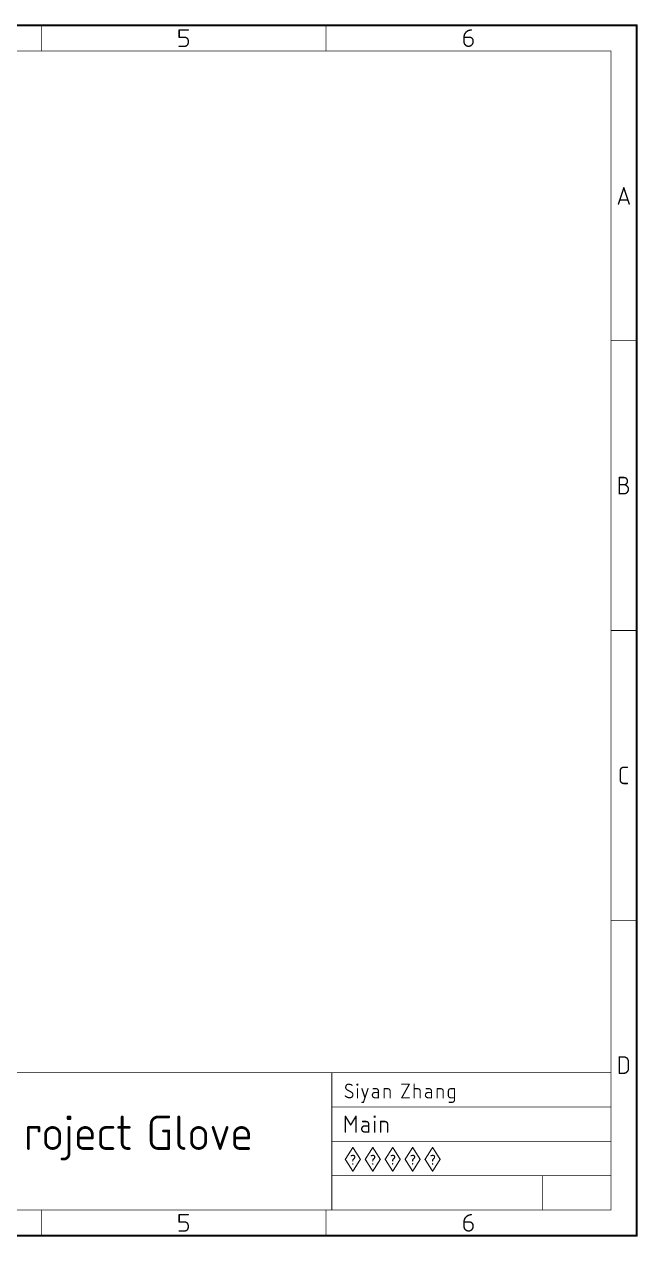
# Model space of a CAD drawing. Extents: x -78 to 183, y -66 to 113.
# Drawn here: x 92.3 to 183, y -66.2 to 113.2 of the extents above; entities that cross this region are included whole.
import ezdxf

# ---------------------------------------------------------------- set-up
doc = ezdxf.new("R2010")
doc.units = 0
doc.header["$MEASUREMENT"] = 0
for name, color, linetype in [('25', 253, 'CONTINUOUS'), ('27', 253, 'CONTINUOUS'), ('48', 253, 'CONTINUOUS')]:
    doc.layers.add(name, color=color, linetype=linetype)

msp = doc.modelspace()

# ---------------------------------------------------------------- linework, layer by layer
at = {"layer": '25'}
for points, const_width in [([(140.2905, -43.6245, 0.4142), (139.8446, -44.0704)], 0.1778), ([(139.8446, -44.0704, 0.2656), (140.0676, -44.4606)], 0.1778), ([(139.8891, -44.0704, 1), (139.8002, -44.0704)], 0.0889), ([(139.8002, -44.0704, 1), (139.8891, -44.0704)], 0.0889), ([(140.0889, -44.4216, 1), (140.0463, -44.4996)], 0.0889), ([(140.045, -44.4989, 1), (140.0902, -44.4223)], 0.0889), ([(140.7922, -43.7917, 0.1623), (140.2905, -43.6245)], 0.1778), ([(140.2905, -43.5801, 1), (140.2906, -43.669)], 0.0889), ([(140.2905, -43.669, 1), (140.2905, -43.5801)], 0.0889), ([(140.9037, -45.1852, 0.2656), (140.6807, -44.795)], 0.1778), ([(140.7033, -44.7567, 1), (140.6582, -44.8333)], 0.0889), ([(140.6594, -44.834, 1), (140.702, -44.756)], 0.0889), ([(140.7655, -43.8273, 1), (140.8189, -43.7562)], 0.0889), ([(141.5264, -43.5801, 1), (141.5264, -43.669)], 0.0889), ([(141.5264, -43.6915, 1), (141.5264, -43.7804)], 0.0889), ([(141.5709, -43.6245, 1), (141.482, -43.6245)], 0.0889), ([(141.482, -43.736, 1), (141.5709, -43.736)], 0.0889), ([(141.6266, -44.2934, 1), (141.5377, -44.2934)], 0.0889), ([(141.6824, -43.6245, 1), (141.5935, -43.6245)], 0.0889), ([(141.5935, -43.736, 1), (141.6824, -43.736)], 0.0889), ([(141.6379, -43.669, 1), (141.6379, -43.5801)], 0.0889), ([(141.6379, -43.7804, 1), (141.6379, -43.6915)], 0.0889), ([(142.2907, -44.2793, 1), (142.2064, -44.3074)], 0.0889), ([(143.1826, -44.3074, 1), (143.0982, -44.2793)], 0.0889), ([(144.1771, -44.8508, 1), (144.1771, -45.6311)], 0.1778), ([(143.8984, -44.2489, 1), (143.8984, -44.3378)], 0.0889), ([(144.1771, -44.8063, 1), (144.1771, -44.8952)], 0.0889), ([(144.1771, -44.8952, 1), (144.1771, -44.8063)], 0.0889), ([(144.6788, -44.6278, 0.4142), (144.3443, -44.2934)], 0.1778), ([(144.3443, -44.2489, 1), (144.3443, -44.3378)], 0.0889), ([(144.3443, -44.3378, 1), (144.3443, -44.2489)], 0.0889), ([(144.7232, -44.6278, 1), (144.6343, -44.6278)], 0.0889), ([(144.6343, -44.6278, 1), (144.7232, -44.6278)], 0.0889), ([(144.6788, -44.8952, 1), (144.6788, -44.8063)], 0.0889), ([(145.5681, -44.2934, 1), (145.4792, -44.2934)], 0.0889), ([(145.5237, -44.2489, 1), (145.5237, -44.3378)], 0.0889), ([(146.4155, -44.6278, 0.4142), (146.0811, -44.2934)], 0.1778), ([(146.0811, -44.2489, 1), (146.0811, -44.3378)], 0.0889), ([(146.0811, -44.3378, 1), (146.0811, -44.2489)], 0.0889), ([(146.4599, -44.6278, 1), (146.371, -44.6278)], 0.0889), ([(146.371, -44.6278, 1), (146.4599, -44.6278)], 0.0889), ([(148.1311, -43.5801, 1), (148.1311, -43.669)], 0.0889), ([(149.2848, -43.6461, 1), (149.2071, -43.6029)], 0.0889), ([(149.2459, -43.669, 1), (149.2459, -43.5801)], 0.0889), ([(150.0173, -43.6245, 1), (149.9284, -43.6245)], 0.0889), ([(149.9729, -44.2489, 1), (149.9729, -44.3378)], 0.0889), ([(150.8647, -44.6278, 0.4142), (150.5303, -44.2934)], 0.1778), ([(150.5303, -44.2489, 1), (150.5303, -44.3378)], 0.0889), ([(150.5303, -44.3378, 1), (150.5303, -44.2489)], 0.0889), ([(150.9091, -44.6278, 1), (150.8202, -44.6278)], 0.0889), ([(150.8202, -44.6278, 1), (150.9091, -44.6278)], 0.0889), ([(152.025, -44.8508, 1), (152.025, -45.6311)], 0.1778), ([(151.7463, -44.2489, 1), (151.7463, -44.3378)], 0.0889), ([(152.025, -44.8063, 1), (152.025, -44.8952)], 0.0889), ([(152.025, -44.8952, 1), (152.025, -44.8063)], 0.0889), ([(152.5267, -44.6278, 0.4142), (152.1922, -44.2934)], 0.1778), ([(152.1922, -44.2489, 1), (152.1922, -44.3378)], 0.0889), ([(152.1922, -44.3378, 1), (152.1922, -44.2489)], 0.0889), ([(152.5711, -44.6278, 1), (152.4822, -44.6278)], 0.0889), ([(152.4822, -44.6278, 1), (152.5711, -44.6278)], 0.0889), ([(152.5267, -44.8952, 1), (152.5267, -44.8063)], 0.0889), ([(153.416, -44.2934, 1), (153.3271, -44.2934)], 0.0889), ([(153.3716, -44.2489, 1), (153.3716, -44.3378)], 0.0889), ([(154.2634, -44.6278, 0.4142), (153.929, -44.2934)], 0.1778), ([(153.929, -44.2489, 1), (153.929, -44.3378)], 0.0889), ([(153.929, -44.3378, 1), (153.929, -44.2489)], 0.0889), ([(154.3078, -44.6278, 1), (154.2189, -44.6278)], 0.0889), ([(154.2189, -44.6278, 1), (154.3078, -44.6278)], 0.0889), ([(155.368, -44.2934, 0.4142), (155.0335, -44.6278)], 0.1778), ([(155.078, -44.6278, 1), (154.9891, -44.6278)], 0.0889), ([(154.9891, -44.6278, 1), (155.078, -44.6278)], 0.0889), ([(155.368, -44.2489, 1), (155.368, -44.3378)], 0.0889), ([(155.368, -44.3378, 1), (155.368, -44.2489)], 0.0889), ([(155.9698, -44.2934, 1), (155.8809, -44.2934)], 0.0889), ([(155.9254, -44.3378, 1), (155.9254, -44.2489)], 0.0889), ([(139.7889, -45.3524, 0.2), (140.4578, -45.6311)], 0.1778), ([(139.8205, -45.3211, 1), (139.7573, -45.3837)], 0.0889), ([(140.4578, -45.6311, 0.4142), (140.9037, -45.1852)], 0.1778), ([(140.4578, -45.5867, 1), (140.4578, -45.6756)], 0.0889), ([(140.4578, -45.6755, 1), (140.4578, -45.5867)], 0.0889), ([(140.9481, -45.1852, 1), (140.8592, -45.1852)], 0.0889), ([(140.8592, -45.1852, 1), (140.9481, -45.1852)], 0.0889), ([(141.5377, -45.6311, 1), (141.6266, -45.6311)], 0.0889), ([(142.2486, -46.2555, 1), (142.2486, -46.3444)], 0.0889), ([(142.4293, -46.2859, 1), (142.5137, -46.314)], 0.0889), ([(142.4715, -46.3444, 1), (142.4715, -46.2555)], 0.0889), ([(142.6523, -45.6452, 1), (142.7366, -45.617)], 0.0889), ([(144.1771, -45.5867, 1), (144.1771, -45.6756)], 0.0889), ([(144.1771, -45.6756, 1), (144.1771, -45.5867)], 0.0889), ([(144.6343, -45.6311, 1), (144.7232, -45.6311)], 0.0889), ([(144.6788, -45.6756, 1), (144.6788, -45.5867)], 0.0889), ([(145.4792, -45.6311, 1), (145.5681, -45.6311)], 0.0889), ([(146.371, -45.6311, 1), (146.4599, -45.6311)], 0.0889), ([(148.1311, -45.5867, 1), (148.1311, -45.6756)], 0.0889), ([(148.0923, -45.6095, 1), (148.17, -45.6527)], 0.0889), ([(149.2459, -45.6756, 1), (149.2459, -45.5867)], 0.0889), ([(149.9284, -45.6311, 1), (150.0173, -45.6311)], 0.0889), ([(150.8202, -45.6311, 1), (150.9091, -45.6311)], 0.0889), ([(152.025, -45.5867, 1), (152.025, -45.6756)], 0.0889), ([(152.025, -45.6756, 1), (152.025, -45.5867)], 0.0889), ([(152.4822, -45.6311, 1), (152.5711, -45.6311)], 0.0889), ([(152.5267, -45.6756, 1), (152.5267, -45.5867)], 0.0889), ([(153.3271, -45.6311, 1), (153.416, -45.6311)], 0.0889), ([(154.2189, -45.6311, 1), (154.3078, -45.6311)], 0.0889), ([(155.0335, -45.2967, 0.4142), (155.368, -45.6311)], 0.1778), ([(155.078, -45.2967, 1), (154.9891, -45.2967)], 0.0889), ([(154.9891, -45.2967, 1), (155.078, -45.2967)], 0.0889), ([(155.145, -46.2555, 1), (155.145, -46.3444)], 0.0889), ([(155.368, -45.5867, 1), (155.368, -45.6756)], 0.0889), ([(155.368, -45.6756, 1), (155.368, -45.5867)], 0.0889), ([(155.5909, -46.3, 0.4142), (155.9254, -45.9655)], 0.1778), ([(155.5909, -46.2555, 1), (155.5909, -46.3444)], 0.0889), ([(155.5909, -46.3444, 1), (155.5909, -46.2555)], 0.0889), ([(155.9698, -45.9655, 1), (155.8809, -45.9655)], 0.0889), ([(155.8809, -45.9655, 1), (155.9698, -45.9655)], 0.0889), ([(155.9254, -45.6756, 1), (155.9254, -45.5867)], 0.0889)]:
    msp.add_lwpolyline(points, format="xyb", dxfattribs=dict(at, const_width=const_width))
at = {"layer": '25', "const_width": 0.1778}
for points in [[(140.6807, -44.795), (140.0676, -44.4606)], [(141.5264, -43.736), (141.5264, -43.6245)], [(141.5264, -43.6245), (141.6379, -43.6245)], [(141.6379, -43.736), (141.5264, -43.736)], [(141.5822, -45.6311), (141.5822, -44.2934)], [(141.6379, -43.6245), (141.6379, -43.736)], [(142.2486, -44.2934), (142.6945, -45.6311)], [(142.4715, -46.3), (143.1404, -44.2934)], [(144.3443, -44.2934), (143.8984, -44.2934)], [(144.6788, -44.8508), (144.1771, -44.8508)], [(144.6788, -45.6311), (144.6788, -44.6278)], [(145.5237, -45.6311), (145.5237, -44.2934)], [(145.5237, -44.2934), (146.0811, -44.2934)], [(146.4155, -44.6278), (146.4155, -45.6311)], [(148.1311, -43.6245), (149.2459, -43.6245)], [(149.2459, -43.6245), (148.1311, -45.6311)], [(149.9729, -45.6311), (149.9729, -43.6245)], [(149.9729, -44.2934), (150.5303, -44.2934)], [(150.8647, -44.6278), (150.8647, -45.6311)], [(152.1922, -44.2934), (151.7463, -44.2934)], [(152.5267, -44.8508), (152.025, -44.8508)], [(152.5267, -45.6311), (152.5267, -44.6278)], [(153.3716, -45.6311), (153.3716, -44.2934)], [(153.3716, -44.2934), (153.929, -44.2934)], [(154.2634, -44.6278), (154.2634, -45.6311)], [(155.0335, -45.2967), (155.0335, -44.6278)], [(155.368, -44.2934), (155.9254, -44.2934)], [(155.9254, -44.2934), (155.9254, -45.9655)], [(142.2486, -46.3), (142.4715, -46.3)], [(144.1771, -45.6311), (144.6788, -45.6311)], [(148.1311, -45.6311), (149.2459, -45.6311)], [(152.025, -45.6311), (152.5267, -45.6311)], [(155.5909, -46.3), (155.145, -46.3)], [(155.9254, -45.6311), (155.368, -45.6311)]]:
    msp.add_lwpolyline(points, dxfattribs=at)
at = {"layer": '27', "const_width": 0.4064}
for points in [[(98.7999, -48.7228), (98.7999, -48.4632)], [(98.7999, -48.4632), (99.0595, -48.4632)], [(99.0595, -48.4632), (99.0595, -48.7228)], [(106.7938, -48.4632), (106.7938, -52.3579)], [(112.1222, -48.4632), (113.68, -48.4632)], [(115.1645, -48.4632), (115.1645, -52.3579)], [(92.9237, -53.1368), (92.9237, -50.0211)], [(92.9237, -50.0211), (94.4816, -50.0211)], [(94.4816, -50.0211), (94.4816, -50.5404)], [(99.0595, -48.7228), (98.7999, -48.7228)], [(98.9297, -50.0211), (98.9297, -53.9157)], [(104.374, -50.0211), (105.4126, -50.0211)], [(106.2745, -50.0211), (107.8324, -50.0211)], [(111.0836, -52.0982), (111.0836, -49.5018)], [(120.2332, -50.0211), (121.2718, -53.1368)], [(121.2718, -53.1368), (122.3104, -50.0211)], [(95.4682, -52.0982), (95.4682, -51.0596)], [(97.5454, -51.0596), (97.5454, -52.0982)], [(100.2942, -52.3579), (100.2942, -51.0596)], [(102.3714, -51.5789), (100.2942, -51.5789)], [(102.3714, -51.0596), (102.3714, -51.5789)], [(103.5951, -52.3579), (103.5951, -50.8)], [(112.9011, -50.5404), (113.68, -50.5404)], [(113.68, -50.5404), (113.68, -53.1368)], [(117.0582, -52.0982), (117.0582, -51.0596)], [(119.1354, -51.0596), (119.1354, -52.0982)], [(123.4082, -52.3579), (123.4082, -51.0596)], [(125.4854, -51.5789), (123.4082, -51.5789)], [(125.4854, -51.0596), (125.4854, -51.5789)], [(102.3714, -53.1368), (101.0732, -53.1368)], [(105.4126, -53.1368), (104.374, -53.1368)], [(107.5727, -53.1368), (107.8324, -53.1368)], [(113.68, -53.1368), (112.1222, -53.1368)], [(125.4854, -53.1368), (124.1872, -53.1368)], [(98.1508, -54.6947), (97.8911, -54.6947)]]:
    msp.add_lwpolyline(points, dxfattribs=at)
at = {"layer": '27'}
for points, const_width in [([(98.9015, -48.4632, 1), (98.6983, -48.4632)], 0.2032), ([(98.7999, -48.3616, 1), (98.7999, -48.5648)], 0.2032), ([(99.1611, -48.4632, 1), (98.9579, -48.4632)], 0.2032), ([(99.0595, -48.5648, 1), (99.0595, -48.3616)], 0.2032), ([(106.8954, -48.4632, 1), (106.6922, -48.4632)], 0.2032), ([(112.1222, -48.4632, 0.4142), (111.0836, -49.5018)], 0.4064), ([(112.1222, -48.3616, 1), (112.1222, -48.5648)], 0.2032), ([(112.1222, -48.5648, 1), (112.1222, -48.3616)], 0.2032), ([(113.68, -48.5648, 1), (113.68, -48.3616)], 0.2032), ([(115.2661, -48.4632, 1), (115.0629, -48.4632)], 0.2032), ([(93.0253, -50.0211, 1), (92.8221, -50.0211)], 0.2032), ([(92.9237, -49.9195, 1), (92.9237, -50.1227)], 0.2032), ([(94.5832, -50.0211, 1), (94.38, -50.0211)], 0.2032), ([(94.4816, -50.1227, 1), (94.4816, -49.9195)], 0.2032), ([(97.5454, -51.0596, 1), (95.4682, -51.0596)], 0.4064), ([(98.7999, -48.6212, 1), (98.7999, -48.8244)], 0.2032), ([(98.6983, -48.7228, 1), (98.9015, -48.7228)], 0.2032), ([(99.0313, -50.0211, 1), (98.8281, -50.0211)], 0.2032), ([(98.9579, -48.7228, 1), (99.1611, -48.7228)], 0.2032), ([(99.0595, -48.8244, 1), (99.0595, -48.6212)], 0.2032), ([(102.3714, -51.0596, 1), (100.2942, -51.0596)], 0.4064), ([(104.374, -50.0211, 0.4142), (103.5951, -50.8)], 0.4064), ([(104.374, -49.9195, 1), (104.374, -50.1227)], 0.2032), ([(104.374, -50.1227, 1), (104.374, -49.9195)], 0.2032), ([(105.4126, -50.1227, 1), (105.4126, -49.9195)], 0.2032), ([(106.2745, -49.9195, 1), (106.2745, -50.1227)], 0.2032), ([(107.8324, -50.1227, 1), (107.8324, -49.9195)], 0.2032), ([(111.1852, -49.5018, 1), (110.982, -49.5018)], 0.2032), ([(110.982, -49.5018, 1), (111.1852, -49.5018)], 0.2032), ([(119.1354, -51.0596, 1), (117.0582, -51.0596)], 0.4064), ([(120.3296, -49.9889, 1), (120.1368, -50.0532)], 0.2032), ([(122.4068, -50.0532, 1), (122.214, -49.9889)], 0.2032), ([(125.4854, -51.0596, 1), (123.4082, -51.0596)], 0.4064), ([(94.38, -50.5404, 1), (94.5832, -50.5404)], 0.2032), ([(95.5698, -51.0596, 1), (95.3666, -51.0596)], 0.2032), ([(95.3666, -51.0596, 1), (95.5698, -51.0596)], 0.2032), ([(95.4682, -52.0982, 1), (97.5454, -52.0982)], 0.4064), ([(95.5698, -52.0982, 1), (95.3666, -52.0982)], 0.2032), ([(95.3666, -52.0982, 1), (95.5698, -52.0982)], 0.2032), ([(97.647, -51.0596, 1), (97.4438, -51.0596)], 0.2032), ([(97.4438, -51.0596, 1), (97.647, -51.0596)], 0.2032), ([(97.647, -52.0982, 1), (97.4438, -52.0982)], 0.2032), ([(97.4438, -52.0982, 1), (97.647, -52.0982)], 0.2032), ([(100.3958, -51.0596, 1), (100.1926, -51.0596)], 0.2032), ([(100.1926, -51.0596, 1), (100.3958, -51.0596)], 0.2032), ([(100.2942, -51.4773, 1), (100.2942, -51.6805)], 0.2032), ([(102.473, -51.0596, 1), (102.2698, -51.0596)], 0.2032), ([(102.2698, -51.0596, 1), (102.473, -51.0596)], 0.2032), ([(102.2698, -51.5789, 1), (102.473, -51.5789)], 0.2032), ([(102.3714, -51.6805, 1), (102.3714, -51.4773)], 0.2032), ([(103.6967, -50.8, 1), (103.4935, -50.8)], 0.2032), ([(103.4935, -50.8, 1), (103.6967, -50.8)], 0.2032), ([(111.0836, -52.0982, 0.4142), (112.1222, -53.1368)], 0.4064), ([(111.1852, -52.0982, 1), (110.982, -52.0982)], 0.2032), ([(110.982, -52.0982, 1), (111.1852, -52.0982)], 0.2032), ([(112.9011, -50.4388, 1), (112.9011, -50.642)], 0.2032), ([(113.7816, -50.5404, 1), (113.5784, -50.5404)], 0.2032), ([(113.68, -50.642, 1), (113.68, -50.4388)], 0.2032), ([(117.1598, -51.0596, 1), (116.9566, -51.0596)], 0.2032), ([(116.9566, -51.0596, 1), (117.1598, -51.0596)], 0.2032), ([(117.0582, -52.0982, 1), (119.1354, -52.0982)], 0.4064), ([(117.1598, -52.0982, 1), (116.9566, -52.0982)], 0.2032), ([(116.9566, -52.0982, 1), (117.1598, -52.0982)], 0.2032), ([(119.237, -51.0596, 1), (119.0338, -51.0596)], 0.2032), ([(119.0338, -51.0596, 1), (119.237, -51.0596)], 0.2032), ([(119.237, -52.0982, 1), (119.0338, -52.0982)], 0.2032), ([(119.0338, -52.0982, 1), (119.237, -52.0982)], 0.2032), ([(123.5098, -51.0596, 1), (123.3066, -51.0596)], 0.2032), ([(123.3066, -51.0596, 1), (123.5098, -51.0596)], 0.2032), ([(123.4082, -51.4773, 1), (123.4082, -51.6805)], 0.2032), ([(125.587, -51.0596, 1), (125.3838, -51.0596)], 0.2032), ([(125.3838, -51.0596, 1), (125.587, -51.0596)], 0.2032), ([(125.3838, -51.5789, 1), (125.587, -51.5789)], 0.2032), ([(125.4854, -51.6805, 1), (125.4854, -51.4773)], 0.2032), ([(92.8221, -53.1368, 1), (93.0253, -53.1368)], 0.2032), ([(98.1508, -54.6947, 0.4142), (98.9297, -53.9157)], 0.4064), ([(99.0313, -53.9157, 1), (98.8281, -53.9157)], 0.2032), ([(100.2942, -52.3579, 0.4142), (101.0732, -53.1368)], 0.4064), ([(100.3958, -52.3579, 1), (100.1926, -52.3579)], 0.2032), ([(100.1926, -52.3579, 1), (100.3958, -52.3579)], 0.2032), ([(101.0732, -53.0352, 1), (101.0732, -53.2384)], 0.2032), ([(101.0732, -53.2384, 1), (101.0732, -53.0352)], 0.2032), ([(102.3714, -53.2384, 1), (102.3714, -53.0352)], 0.2032), ([(103.5951, -52.3579, 0.4142), (104.374, -53.1368)], 0.4064), ([(103.6967, -52.3579, 1), (103.4935, -52.3579)], 0.2032), ([(103.4935, -52.3579, 1), (103.6967, -52.3579)], 0.2032), ([(104.374, -53.0352, 1), (104.374, -53.2384)], 0.2032), ([(104.374, -53.2384, 1), (104.374, -53.0352)], 0.2032), ([(105.4126, -53.2384, 1), (105.4126, -53.0352)], 0.2032), ([(106.7938, -52.3579, 0.4142), (107.5727, -53.1368)], 0.4064), ([(106.8954, -52.3579, 1), (106.6922, -52.3579)], 0.2032), ([(106.6922, -52.3579, 1), (106.8954, -52.3579)], 0.2032), ([(107.5727, -53.0352, 1), (107.5727, -53.2384)], 0.2032), ([(107.5727, -53.2384, 1), (107.5727, -53.0352)], 0.2032), ([(107.8324, -53.2384, 1), (107.8324, -53.0352)], 0.2032), ([(112.1222, -53.0352, 1), (112.1222, -53.2384)], 0.2032), ([(112.1222, -53.2384, 1), (112.1222, -53.0352)], 0.2032), ([(113.5784, -53.1368, 1), (113.7816, -53.1368)], 0.2032), ([(113.68, -53.2384, 1), (113.68, -53.0352)], 0.2032), ([(115.1645, -52.3579, 0.4142), (115.9435, -53.1368)], 0.4064), ([(115.2661, -52.3579, 1), (115.0629, -52.3579)], 0.2032), ([(115.0629, -52.3579, 1), (115.2661, -52.3579)], 0.2032), ([(115.9435, -53.2384, 1), (115.9435, -53.0352)], 0.2032), ([(121.1754, -53.1047, 1), (121.3682, -53.1689)], 0.2032), ([(121.1754, -53.1689, 1), (121.3682, -53.1047)], 0.2032), ([(123.4082, -52.3579, 0.4142), (124.1872, -53.1368)], 0.4064), ([(123.5098, -52.3579, 1), (123.3066, -52.3579)], 0.2032), ([(123.3066, -52.3579, 1), (123.5098, -52.3579)], 0.2032), ([(124.1872, -53.0352, 1), (124.1872, -53.2384)], 0.2032), ([(124.1872, -53.2384, 1), (124.1872, -53.0352)], 0.2032), ([(125.4854, -53.2384, 1), (125.4854, -53.0352)], 0.2032), ([(97.8911, -54.5931, 1), (97.8911, -54.7963)], 0.2032), ([(98.1508, -54.5931, 1), (98.1508, -54.7963)], 0.2032), ([(98.1508, -54.7963, 1), (98.1508, -54.5931)], 0.2032), ([(98.8281, -53.9157, 1), (99.0313, -53.9157)], 0.2032)]:
    msp.add_lwpolyline(points, format="xyb", dxfattribs=dict(at, const_width=const_width))
at = {"layer": '48'}
for points, const_width in [([(182.88, 113.03), (-77.47, 113.03)], 0.3), ([(94.8267, 113.03), (94.8267, 109.22)], 0.1), ([(136.9483, 113.03), (136.9483, 109.22)], 0.1), ([(182.88, -66.04), (182.88, 113.03)], 0.3), ([(115.2189, 111.2587), (115.2189, 112.3284)], 0.2032), ([(115.2189, 112.3284), (116.5561, 112.3284)], 0.2032), ([(116.0212, 111.2587), (115.2189, 111.2587)], 0.2032), ([(157.3406, 111.2587), (158.1429, 111.2587)], 0.2032), ([(157.3406, 110.5902), (157.3406, 111.2587)], 0.2032), ([(115.2189, 109.9216), (116.0212, 109.9216)], 0.2032), ([(116.5561, 110.4564), (116.5561, 110.7239)], 0.2032), ([(158.6777, 110.7239), (158.6777, 110.5902)], 0.2032), ([(179.07, 109.22), (-73.66, 109.22)], 0.1), ([(179.07, -62.23), (179.07, 109.22)], 0.1), ([(180.1727, 86.5854), (180.975, 88.9922)], 0.2032), ([(180.975, 88.9922), (181.7773, 86.5854)], 0.2032), ([(181.5767, 87.187), (180.3733, 87.187)], 0.2032), ([(182.88, 66.3575), (179.07, 66.3575)], 0.1), ([(180.3064, 43.7229), (180.3064, 46.1297)], 0.2032), ([(180.3064, 46.1297), (180.975, 46.1297)], 0.2032), ([(180.3064, 45.06), (180.975, 45.06)], 0.2032), ([(180.975, 43.7229), (180.3064, 43.7229)], 0.2032), ([(182.88, 23.495), (179.07, 23.495)], 0.1), ([(180.4402, 1.3952), (180.4402, 2.7323)], 0.2032), ([(180.975, 3.2671), (181.5098, 3.2671)], 0.2032), ([(181.5098, 0.8604), (180.975, 0.8604)], 0.2032), ([(182.88, -19.3675), (179.07, -19.3675)], 0.1), ([(180.3064, -42.0022), (180.3064, -39.5954)], 0.2032), ([(180.3064, -39.5954), (180.975, -39.5954)], 0.2032), ([(181.6436, -40.2639), (181.6436, -41.3336)], 0.2032), ([(83.82, -41.91), (137.795, -41.91)], 0.1016), ([(137.795, -41.91), (179.07, -41.91)], 0.1016), ([(137.795, -46.99), (137.795, -41.91)], 0.1016), ([(179.07, -46.99), (179.07, -41.91)], 0.1016), ([(180.975, -42.0022), (180.3064, -42.0022)], 0.2032), ([(137.795, -52.07), (137.795, -46.99)], 0.1016), ([(137.795, -46.99), (179.07, -46.99)], 0.1016), ([(139.8016, -50.6984), (139.8016, -48.3616)], 0.2032), ([(139.8016, -48.3616), (140.5805, -49.6598)], 0.2032), ([(140.5805, -49.6598), (141.3595, -48.3616)], 0.2032), ([(141.3595, -48.3616), (141.3595, -50.6984)], 0.2032), ([(144.065, -48.4914), (144.065, -48.3616)], 0.2032), ([(144.065, -48.3616), (144.1948, -48.3616)], 0.2032), ([(144.1948, -48.4914), (144.065, -48.4914)], 0.2032), ([(144.1948, -48.3616), (144.1948, -48.4914)], 0.2032), ([(179.07, -52.07), (179.07, -46.99)], 0.1016), ([(142.8627, -49.1405), (142.3434, -49.1405)], 0.2032), ([(143.2522, -49.7896), (142.668, -49.7896)], 0.2032), ([(143.2522, -50.6984), (143.2522, -49.53)], 0.2032), ([(144.1299, -50.6984), (144.1299, -49.1405)], 0.2032), ([(145.0025, -50.6984), (145.0025, -49.1405)], 0.2032), ([(145.0025, -49.1405), (145.6517, -49.1405)], 0.2032), ([(146.0411, -49.53), (146.0411, -50.6984)], 0.2032), ([(142.668, -50.6984), (143.2522, -50.6984)], 0.2032), ([(137.795, -57.15), (137.795, -52.07)], 0.1016), ([(137.795, -52.07), (179.07, -52.07)], 0.1016), ([(140.9016, -52.9802), (139.7889, -54.737)], 0.1778), ([(142.0142, -54.737), (140.9016, -52.9802)], 0.1778), ([(143.8496, -52.9802), (142.7369, -54.737)], 0.1778), ([(144.9623, -54.737), (143.8496, -52.9802)], 0.1778), ([(146.7977, -52.9802), (145.685, -54.737)], 0.1778), ([(147.9103, -54.737), (146.7977, -52.9802)], 0.1778), ([(149.7457, -52.9802), (148.633, -54.737)], 0.1778), ([(150.8584, -54.737), (149.7457, -52.9802)], 0.1778), ([(152.6937, -52.9802), (151.5811, -54.737)], 0.1778), ([(153.8064, -54.737), (152.6937, -52.9802)], 0.1778), ([(179.07, -57.15), (179.07, -52.07)], 0.1016), ([(139.7889, -54.737), (140.9016, -56.4938)], 0.1778), ([(140.9016, -56.4938), (142.0142, -54.737)], 0.1778), ([(140.9016, -54.8541), (140.9016, -54.9712)], 0.1778), ([(140.9016, -55.4397), (140.9016, -55.3812)], 0.1778), ([(142.7369, -54.737), (143.8496, -56.4938)], 0.1778), ([(143.8496, -56.4938), (144.9623, -54.737)], 0.1778), ([(143.8496, -54.8541), (143.8496, -54.9712)], 0.1778), ([(143.8496, -55.4397), (143.8496, -55.3812)], 0.1778), ([(145.685, -54.737), (146.7977, -56.4938)], 0.1778), ([(146.7977, -56.4938), (147.9103, -54.737)], 0.1778), ([(146.7977, -54.8541), (146.7977, -54.9712)], 0.1778), ([(146.7977, -55.4397), (146.7977, -55.3812)], 0.1778), ([(148.633, -54.737), (149.7457, -56.4938)], 0.1778), ([(149.7457, -56.4938), (150.8584, -54.737)], 0.1778), ([(149.7457, -54.8541), (149.7457, -54.9712)], 0.1778), ([(149.7457, -55.4397), (149.7457, -55.3812)], 0.1778), ([(151.5811, -54.737), (152.6937, -56.4938)], 0.1778), ([(152.6937, -56.4938), (153.8064, -54.737)], 0.1778), ([(152.6937, -54.8541), (152.6937, -54.9712)], 0.1778), ([(152.6937, -55.4397), (152.6937, -55.3812)], 0.1778), ([(168.91, -57.15), (137.795, -57.15)], 0.1016), ([(137.795, -57.15), (137.795, -62.23)], 0.1016), ([(168.91, -62.23), (168.91, -57.15)], 0.1016), ([(168.91, -57.15), (179.07, -57.15)], 0.1016), ([(179.07, -62.23), (179.07, -57.15)], 0.1016), ([(-73.66, -62.23), (179.07, -62.23)], 0.1), ([(94.8267, -66.04), (94.8267, -62.23)], 0.1), ([(136.9483, -66.04), (136.9483, -62.23)], 0.1), ([(115.2189, -64.0013), (115.2189, -62.9316)], 0.2032), ([(115.2189, -62.9316), (116.5561, -62.9316)], 0.2032), ([(116.0212, -64.0013), (115.2189, -64.0013)], 0.2032), ([(116.5561, -64.8036), (116.5561, -64.5361)], 0.2032), ([(157.3406, -64.0013), (158.1429, -64.0013)], 0.2032), ([(157.3406, -64.6698), (157.3406, -64.0013)], 0.2032), ([(158.6777, -64.5361), (158.6777, -64.6698)], 0.2032), ([(-77.47, -66.04), (182.88, -66.04)], 0.3), ([(115.2189, -65.3384), (116.0212, -65.3384)], 0.2032)]:
    msp.add_lwpolyline(points, dxfattribs=dict(at, const_width=const_width))
for points, const_width in [([(94.8517, 113.03, 1), (94.8017, 113.03)], 0.05), ([(136.9733, 113.03, 1), (136.9233, 113.03)], 0.05), ([(182.955, 113.03, 1), (182.805, 113.03)], 0.15), ([(182.88, 112.955, 1), (182.88, 113.105)], 0.15), ([(115.2697, 112.3284, 1), (115.1681, 112.3284)], 0.1016), ([(115.2189, 112.3792, 1), (115.2189, 112.2776)], 0.1016), ([(115.2189, 111.3095, 1), (115.2189, 111.2079)], 0.1016), ([(115.1681, 111.2587, 1), (115.2697, 111.2587)], 0.1016), ([(116.5561, 110.7239, 0.4142), (116.0212, 111.2587)], 0.2032), ([(116.0212, 111.3095, 1), (116.0212, 111.2079)], 0.1016), ([(116.0212, 111.2079, 1), (116.0212, 111.3095)], 0.1016), ([(116.5561, 112.2776, 1), (116.5561, 112.3792)], 0.1016), ([(158.4103, 112.3284, 0.4142), (157.3406, 111.2587)], 0.2032), ([(157.3406, 111.3095, 1), (157.3406, 111.2079)], 0.1016), ([(157.3914, 111.2587, 1), (157.2898, 111.2587)], 0.1016), ([(157.2898, 111.2587, 1), (157.3914, 111.2587)], 0.1016), ([(158.6777, 110.7239, 0.4142), (158.1429, 111.2587)], 0.2032), ([(158.1429, 111.3095, 1), (158.1429, 111.2079)], 0.1016), ([(158.1429, 111.2079, 1), (158.1429, 111.3095)], 0.1016), ([(158.4103, 112.2776, 1), (158.4103, 112.3792)], 0.1016), ([(115.2189, 109.9724, 1), (115.2189, 109.8708)], 0.1016), ([(116.0212, 109.9216, 0.4142), (116.5561, 110.4564)], 0.2032), ([(116.0212, 109.9724, 1), (116.0212, 109.8708)], 0.1016), ([(116.0212, 109.8708, 1), (116.0212, 109.9724)], 0.1016), ([(116.6069, 110.7239, 1), (116.5053, 110.7239)], 0.1016), ([(116.5053, 110.7239, 1), (116.6069, 110.7239)], 0.1016), ([(116.6069, 110.4564, 1), (116.5053, 110.4564)], 0.1016), ([(116.5053, 110.4564, 1), (116.6069, 110.4564)], 0.1016), ([(157.3406, 110.5902, 1), (158.6777, 110.5902)], 0.2032), ([(157.3914, 110.5902, 1), (157.2898, 110.5902)], 0.1016), ([(157.2898, 110.5902, 1), (157.3914, 110.5902)], 0.1016), ([(158.7285, 110.7239, 1), (158.6269, 110.7239)], 0.1016), ([(158.6269, 110.7239, 1), (158.7285, 110.7239)], 0.1016), ([(158.7285, 110.5902, 1), (158.6269, 110.5902)], 0.1016), ([(158.6269, 110.5902, 1), (158.7285, 110.5902)], 0.1016), ([(94.8017, 109.22, 1), (94.8517, 109.22)], 0.05), ([(136.9233, 109.22, 1), (136.9733, 109.22)], 0.05), ([(179.095, 109.22, 1), (179.045, 109.22)], 0.05), ([(179.07, 109.195, 1), (179.07, 109.245)], 0.05), ([(181.0232, 89.0082, 1), (180.9268, 88.9761)], 0.1016), ([(181.0232, 88.9761, 1), (180.9268, 89.0082)], 0.1016), ([(180.1245, 86.6014, 1), (180.2209, 86.5693)], 0.1016), ([(180.3733, 87.2378, 1), (180.3733, 87.1363)], 0.1016), ([(181.5767, 87.1363, 1), (181.5767, 87.2378)], 0.1016), ([(181.7291, 86.5693, 1), (181.8255, 86.6014)], 0.1016), ([(179.07, 66.3825, 1), (179.07, 66.3325)], 0.05), ([(182.88, 66.3325, 1), (182.88, 66.3825)], 0.05), ([(180.3572, 46.1297, 1), (180.2556, 46.1297)], 0.1016), ([(180.3064, 46.1805, 1), (180.3064, 46.0789)], 0.1016), ([(180.3064, 45.1108, 1), (180.3064, 45.0092)], 0.1016), ([(180.975, 45.06, 1), (180.975, 46.1297)], 0.2032), ([(180.975, 46.1805, 1), (180.975, 46.0789)], 0.1016), ([(180.975, 43.7228, 1), (180.975, 45.06)], 0.2032), ([(180.975, 45.1108, 1), (180.975, 45.0092)], 0.1016), ([(180.975, 45.1108, 1), (180.975, 45.0092)], 0.1016), ([(180.975, 46.0789, 1), (180.975, 46.1805)], 0.1016), ([(180.975, 45.0092, 1), (180.975, 45.1108)], 0.1016), ([(180.3064, 43.7737, 1), (180.3064, 43.672)], 0.1016), ([(180.2556, 43.7229, 1), (180.3572, 43.7229)], 0.1016), ([(180.975, 43.7736, 1), (180.975, 43.672)], 0.1016), ([(180.975, 43.672, 1), (180.975, 43.7737)], 0.1016), ([(179.07, 23.52, 1), (179.07, 23.47)], 0.05), ([(182.88, 23.47, 1), (182.88, 23.52)], 0.05), ([(180.975, 3.2671, 0.4142), (180.4402, 2.7323)], 0.2032), ([(180.491, 2.7323, 1), (180.3894, 2.7323)], 0.1016), ([(180.3894, 2.7323, 1), (180.491, 2.7323)], 0.1016), ([(180.975, 3.318, 1), (180.975, 3.2163)], 0.1016), ([(180.975, 3.2164, 1), (180.975, 3.3179)], 0.1016), ([(181.5098, 3.2163, 1), (181.5098, 3.318)], 0.1016), ([(180.4402, 1.3952, 0.4142), (180.975, 0.8604)], 0.2032), ([(180.491, 1.3952, 1), (180.3894, 1.3952)], 0.1016), ([(180.3894, 1.3952, 1), (180.491, 1.3952)], 0.1016), ([(180.975, 0.9112, 1), (180.975, 0.8096)], 0.1016), ([(180.975, 0.8096, 1), (180.975, 0.9112)], 0.1016), ([(181.5098, 0.8096, 1), (181.5098, 0.9112)], 0.1016), ([(179.07, -19.3425, 1), (179.07, -19.3925)], 0.05), ([(182.88, -19.3925, 1), (182.88, -19.3425)], 0.05), ([(180.3572, -39.5954, 1), (180.2556, -39.5954)], 0.1016), ([(180.3064, -39.5446, 1), (180.3064, -39.6462)], 0.1016), ([(181.6436, -40.2639, 0.4142), (180.975, -39.5954)], 0.2032), ([(180.975, -39.5446, 1), (180.975, -39.6462)], 0.1016), ([(180.975, -42.0022, 0.4142), (181.6436, -41.3336)], 0.2032), ([(180.975, -39.6462, 1), (180.975, -39.5446)], 0.1016), ([(181.6944, -40.2639, 1), (181.5928, -40.2639)], 0.1016), ([(181.5928, -40.2639, 1), (181.6944, -40.2639)], 0.1016), ([(181.6944, -41.3336, 1), (181.5928, -41.3336)], 0.1016), ([(137.795, -41.8846, 1), (137.795, -41.9354)], 0.0508), ([(137.8204, -41.91, 1), (137.7696, -41.91)], 0.0508), ([(137.795, -41.9354, 1), (137.795, -41.8846)], 0.0508), ([(179.0954, -41.91, 1), (179.0446, -41.91)], 0.0508), ([(179.07, -41.9354, 1), (179.07, -41.8846)], 0.0508), ([(180.3064, -41.9513, 1), (180.3064, -42.053)], 0.1016), ([(180.2556, -42.0022, 1), (180.3572, -42.0022)], 0.1016), ([(180.975, -41.9514, 1), (180.975, -42.0529)], 0.1016), ([(180.975, -42.053, 1), (180.975, -41.9513)], 0.1016), ([(181.5928, -41.3336, 1), (181.6944, -41.3336)], 0.1016), ([(137.8204, -46.99, 1), (137.7696, -46.99)], 0.0508), ([(137.795, -46.9646, 1), (137.795, -47.0154)], 0.0508), ([(137.7696, -46.99, 1), (137.8204, -46.99)], 0.0508), ([(139.8524, -48.3616, 1), (139.7508, -48.3616)], 0.1016), ([(139.8452, -48.3355, 1), (139.758, -48.3877)], 0.1016), ([(141.4103, -48.3616, 1), (141.3087, -48.3616)], 0.1016), ([(141.403, -48.3877, 1), (141.3159, -48.3355)], 0.1016), ([(144.1158, -48.3616, 1), (144.0142, -48.3616)], 0.1016), ([(144.065, -48.3108, 1), (144.065, -48.4124)], 0.1016), ([(144.065, -48.4406, 1), (144.065, -48.5422)], 0.1016), ([(144.2456, -48.3616, 1), (144.144, -48.3616)], 0.1016), ([(144.1948, -48.4124, 1), (144.1948, -48.3108)], 0.1016), ([(144.1948, -48.5422, 1), (144.1948, -48.4406)], 0.1016), ([(179.0954, -46.99, 1), (179.0446, -46.99)], 0.0508), ([(179.0446, -46.99, 1), (179.0954, -46.99)], 0.0508), ([(179.07, -47.0154, 1), (179.07, -46.9646)], 0.0508), ([(140.537, -49.6337, 1), (140.6241, -49.686)], 0.1016), ([(140.537, -49.686, 1), (140.6241, -49.6337)], 0.1016), ([(142.668, -49.7896, 1), (142.668, -50.6984)], 0.2032), ([(142.3434, -49.0897, 1), (142.3434, -49.1913)], 0.1016), ([(142.668, -49.7388, 1), (142.668, -49.8404)], 0.1016), ([(142.668, -49.8404, 1), (142.668, -49.7388)], 0.1016), ([(143.2522, -49.53, 0.4142), (142.8627, -49.1405)], 0.2032), ([(142.8627, -49.0897, 1), (142.8627, -49.1913)], 0.1016), ([(142.8627, -49.1913, 1), (142.8627, -49.0897)], 0.1016), ([(143.303, -49.53, 1), (143.2014, -49.53)], 0.1016), ([(143.2014, -49.53, 1), (143.303, -49.53)], 0.1016), ([(143.2522, -49.8404, 1), (143.2522, -49.7388)], 0.1016), ([(144.0142, -48.4914, 1), (144.1158, -48.4914)], 0.1016), ([(144.1807, -49.1405, 1), (144.0791, -49.1405)], 0.1016), ([(144.144, -48.4914, 1), (144.2456, -48.4914)], 0.1016), ([(145.0533, -49.1405, 1), (144.9517, -49.1405)], 0.1016), ([(145.0025, -49.0897, 1), (145.0025, -49.1913)], 0.1016), ([(146.0411, -49.53, 0.4142), (145.6517, -49.1405)], 0.2032), ([(145.6517, -49.0897, 1), (145.6517, -49.1913)], 0.1016), ([(145.6517, -49.1913, 1), (145.6517, -49.0897)], 0.1016), ([(146.0919, -49.53, 1), (145.9903, -49.53)], 0.1016), ([(145.9903, -49.53, 1), (146.0919, -49.53)], 0.1016), ([(139.7508, -50.6984, 1), (139.8524, -50.6984)], 0.1016), ([(141.3087, -50.6984, 1), (141.4103, -50.6984)], 0.1016), ([(142.668, -50.6476, 1), (142.668, -50.7492)], 0.1016), ([(142.668, -50.7492, 1), (142.668, -50.6476)], 0.1016), ([(143.2014, -50.6984, 1), (143.303, -50.6984)], 0.1016), ([(143.2522, -50.7492, 1), (143.2522, -50.6476)], 0.1016), ([(144.0791, -50.6984, 1), (144.1807, -50.6984)], 0.1016), ([(144.9517, -50.6984, 1), (145.0533, -50.6984)], 0.1016), ([(145.9903, -50.6984, 1), (146.0919, -50.6984)], 0.1016), ([(137.8204, -52.07, 1), (137.7696, -52.07)], 0.0508), ([(137.795, -52.0446, 1), (137.795, -52.0954)], 0.0508), ([(137.7696, -52.07, 1), (137.8204, -52.07)], 0.0508), ([(140.9391, -52.9564, 1), (140.864, -53.004)], 0.0889), ([(140.9391, -53.004, 1), (140.864, -52.9564)], 0.0889), ([(143.8872, -52.9564, 1), (143.8121, -53.004)], 0.0889), ([(143.8872, -53.004, 1), (143.8121, -52.9564)], 0.0889), ([(146.8352, -52.9564, 1), (146.7601, -53.004)], 0.0889), ([(146.8352, -53.004, 1), (146.7601, -52.9564)], 0.0889), ([(149.7833, -52.9564, 1), (149.7081, -53.004)], 0.0889), ([(149.7833, -53.004, 1), (149.7081, -52.9564)], 0.0889), ([(152.7313, -52.9564, 1), (152.6562, -53.004)], 0.0889), ([(152.7313, -53.004, 1), (152.6562, -52.9564)], 0.0889), ([(179.0954, -52.07, 1), (179.0446, -52.07)], 0.0508), ([(179.0446, -52.07, 1), (179.0954, -52.07)], 0.0508), ([(179.07, -52.0954, 1), (179.07, -52.0446)], 0.0508), ([(139.8265, -54.7132, 1), (139.7513, -54.7608)], 0.0889), ([(139.7513, -54.7132, 1), (139.8265, -54.7608)], 0.0889), ([(140.9601, -54.1514, 0.099), (140.6673, -54.2099)], 0.1778), ([(140.6502, -54.1689, 1), (140.6844, -54.251)], 0.0889), ([(140.946, -54.8541, 1), (140.8571, -54.8541)], 0.0889), ([(140.8571, -54.9712, 1), (140.946, -54.9712)], 0.0889), ([(140.946, -55.3812, 1), (140.8571, -55.3812)], 0.0889), ([(140.8571, -55.4397, 1), (140.946, -55.4397)], 0.0889), ([(141.0187, -54.6784, 0.1713), (140.9016, -54.8541)], 0.1778), ([(140.8585, -54.8432, 1), (140.9446, -54.8651)], 0.0889), ([(140.9601, -54.1069, 1), (140.9601, -54.1958)], 0.0889), ([(141.1944, -54.3856, 0.4142), (140.9601, -54.1514)], 0.1778), ([(140.9601, -54.1958, 1), (140.9601, -54.1069)], 0.0889), ([(141.0187, -54.6784, 0.0711), (141.1358, -54.5613)], 0.1778), ([(140.992, -54.6429, 1), (141.0454, -54.714)], 0.0889), ([(141.0454, -54.714, 1), (140.992, -54.6429)], 0.0889), ([(141.1002, -54.5346, 1), (141.1714, -54.588)], 0.0889), ([(141.1358, -54.5613, 0.1623), (141.1944, -54.3856)], 0.1778), ([(141.1714, -54.588, 1), (141.1002, -54.5346)], 0.0889), ([(141.2388, -54.3856, 1), (141.1499, -54.3856)], 0.0889), ([(141.1499, -54.3856, 1), (141.2388, -54.3856)], 0.0889), ([(142.0518, -54.7608, 1), (141.9767, -54.7132)], 0.0889), ([(141.9767, -54.7608, 1), (142.0518, -54.7132)], 0.0889), ([(142.7745, -54.7132, 1), (142.6994, -54.7608)], 0.0889), ([(142.6994, -54.7132, 1), (142.7745, -54.7608)], 0.0889), ([(143.9082, -54.1514, 0.099), (143.6154, -54.2099)], 0.1778), ([(143.5983, -54.1689, 1), (143.6325, -54.251)], 0.0889), ([(143.9667, -54.6784, 0.1713), (143.8496, -54.8541)], 0.1778), ([(143.8065, -54.8432, 1), (143.8927, -54.8651)], 0.0889), ([(143.8941, -54.8541, 1), (143.8052, -54.8541)], 0.0889), ([(143.8052, -54.9712, 1), (143.8941, -54.9712)], 0.0889), ([(143.8941, -55.3812, 1), (143.8052, -55.3812)], 0.0889), ([(143.8052, -55.4397, 1), (143.8941, -55.4397)], 0.0889), ([(143.9082, -54.1069, 1), (143.9082, -54.1958)], 0.0889), ([(144.1424, -54.3856, 0.4142), (143.9082, -54.1514)], 0.1778), ([(143.9082, -54.1958, 1), (143.9082, -54.1069)], 0.0889), ([(143.9667, -54.6784, 0.0711), (144.0839, -54.5613)], 0.1778), ([(143.9401, -54.6429, 1), (143.9934, -54.714)], 0.0889), ([(143.9934, -54.714, 1), (143.9401, -54.6429)], 0.0889), ([(144.0483, -54.5346, 1), (144.1194, -54.588)], 0.0889), ([(144.0839, -54.5613, 0.1623), (144.1424, -54.3856)], 0.1778), ([(144.1194, -54.588, 1), (144.0483, -54.5346)], 0.0889), ([(144.1869, -54.3856, 1), (144.098, -54.3856)], 0.0889), ([(144.098, -54.3856, 1), (144.1869, -54.3856)], 0.0889), ([(144.9998, -54.7608, 1), (144.9247, -54.7132)], 0.0889), ([(144.9247, -54.7608, 1), (144.9998, -54.7132)], 0.0889), ([(145.7225, -54.7132, 1), (145.6474, -54.7608)], 0.0889), ([(145.6474, -54.7132, 1), (145.7225, -54.7608)], 0.0889), ([(146.8562, -54.1514, 0.099), (146.5634, -54.2099)], 0.1778), ([(146.5463, -54.1689, 1), (146.5805, -54.251)], 0.0889), ([(146.8421, -54.8541, 1), (146.7532, -54.8541)], 0.0889), ([(146.7532, -54.9712, 1), (146.8421, -54.9712)], 0.0889), ([(146.8421, -55.3812, 1), (146.7532, -55.3812)], 0.0889), ([(146.7532, -55.4397, 1), (146.8421, -55.4397)], 0.0889), ([(146.9148, -54.6784, 0.1713), (146.7977, -54.8541)], 0.1778), ([(146.7546, -54.8432, 1), (146.8407, -54.8651)], 0.0889), ([(146.8562, -54.1069, 1), (146.8562, -54.1958)], 0.0889), ([(147.0905, -54.3856, 0.4142), (146.8562, -54.1514)], 0.1778), ([(146.8562, -54.1958, 1), (146.8562, -54.1069)], 0.0889), ([(146.9148, -54.6784, 0.0711), (147.0319, -54.5613)], 0.1778), ([(146.8881, -54.6429, 1), (146.9414, -54.714)], 0.0889), ([(146.9414, -54.714, 1), (146.8881, -54.6429)], 0.0889), ([(147.0319, -54.5613, 0.1623), (147.0905, -54.3856)], 0.1778), ([(146.9963, -54.5346, 1), (147.0675, -54.588)], 0.0889), ([(147.0675, -54.588, 1), (146.9963, -54.5346)], 0.0889), ([(147.1349, -54.3856, 1), (147.046, -54.3856)], 0.0889), ([(147.046, -54.3856, 1), (147.1349, -54.3856)], 0.0889), ([(147.9479, -54.7608, 1), (147.8728, -54.7132)], 0.0889), ([(147.8728, -54.7608, 1), (147.9479, -54.7132)], 0.0889), ([(148.6706, -54.7132, 1), (148.5955, -54.7608)], 0.0889), ([(148.5955, -54.7132, 1), (148.6706, -54.7608)], 0.0889), ([(149.8043, -54.1514, 0.099), (149.5115, -54.2099)], 0.1778), ([(149.4944, -54.1689, 1), (149.5286, -54.251)], 0.0889), ([(149.7902, -54.8541, 1), (149.7012, -54.8541)], 0.0889), ([(149.7012, -54.9712, 1), (149.7902, -54.9712)], 0.0889), ([(149.7902, -55.3812, 1), (149.7012, -55.3812)], 0.0889), ([(149.7012, -55.4397, 1), (149.7902, -55.4397)], 0.0889), ([(149.8628, -54.6784, 0.1713), (149.7457, -54.8541)], 0.1778), ([(149.7026, -54.8432, 1), (149.7888, -54.8651)], 0.0889), ([(149.8043, -54.1069, 1), (149.8043, -54.1958)], 0.0889), ([(150.0385, -54.3856, 0.4142), (149.8043, -54.1514)], 0.1778), ([(149.8043, -54.1958, 1), (149.8043, -54.1069)], 0.0889), ([(149.8628, -54.6784, 0.0711), (149.9799, -54.5613)], 0.1778), ([(149.8362, -54.6429, 1), (149.8895, -54.714)], 0.0889), ([(149.8895, -54.714, 1), (149.8362, -54.6429)], 0.0889), ([(149.9799, -54.5613, 0.1623), (150.0385, -54.3856)], 0.1778), ([(149.9444, -54.5346, 1), (150.0155, -54.588)], 0.0889), ([(150.0155, -54.588, 1), (149.9444, -54.5346)], 0.0889), ([(150.083, -54.3856, 1), (149.9941, -54.3856)], 0.0889), ([(149.9941, -54.3856, 1), (150.083, -54.3856)], 0.0889), ([(150.8959, -54.7608, 1), (150.8208, -54.7132)], 0.0889), ([(150.8208, -54.7608, 1), (150.8959, -54.7132)], 0.0889), ([(151.6186, -54.7132, 1), (151.5435, -54.7608)], 0.0889), ([(151.5435, -54.7132, 1), (151.6186, -54.7608)], 0.0889), ([(152.7523, -54.1514, 0.099), (152.4595, -54.2099)], 0.1778), ([(152.4424, -54.1689, 1), (152.4766, -54.251)], 0.0889), ([(152.8109, -54.6784, 0.1713), (152.6937, -54.8541)], 0.1778), ([(152.7382, -54.8541, 1), (152.6493, -54.8541)], 0.0889), ([(152.6507, -54.8432, 1), (152.7368, -54.8651)], 0.0889), ([(152.6493, -54.9712, 1), (152.7382, -54.9712)], 0.0889), ([(152.7382, -55.3812, 1), (152.6493, -55.3812)], 0.0889), ([(152.6493, -55.4397, 1), (152.7382, -55.4397)], 0.0889), ([(152.7523, -54.1069, 1), (152.7523, -54.1958)], 0.0889), ([(152.9866, -54.3856, 0.4142), (152.7523, -54.1514)], 0.1778), ([(152.7523, -54.1958, 1), (152.7523, -54.1069)], 0.0889), ([(152.8109, -54.6784, 0.0711), (152.928, -54.5613)], 0.1778), ([(152.7842, -54.6429, 1), (152.8375, -54.714)], 0.0889), ([(152.8375, -54.714, 1), (152.7842, -54.6429)], 0.0889), ([(152.8924, -54.5346, 1), (152.9636, -54.588)], 0.0889), ([(152.928, -54.5613, 0.1623), (152.9866, -54.3856)], 0.1778), ([(152.9636, -54.588, 1), (152.8924, -54.5346)], 0.0889), ([(153.031, -54.3856, 1), (152.9421, -54.3856)], 0.0889), ([(152.9421, -54.3856, 1), (153.031, -54.3856)], 0.0889), ([(153.844, -54.7608, 1), (153.7689, -54.7132)], 0.0889), ([(153.7689, -54.7608, 1), (153.844, -54.7132)], 0.0889), ([(137.795, -57.1246, 1), (137.795, -57.1754)], 0.0508), ([(137.8204, -57.15, 1), (137.7696, -57.15)], 0.0508), ([(137.7696, -57.15, 1), (137.8204, -57.15)], 0.0508), ([(140.864, -56.47, 1), (140.9391, -56.5176)], 0.0889), ([(140.864, -56.5176, 1), (140.9391, -56.47)], 0.0889), ([(143.8121, -56.47, 1), (143.8872, -56.5176)], 0.0889), ([(143.8121, -56.5176, 1), (143.8872, -56.47)], 0.0889), ([(146.7601, -56.47, 1), (146.8352, -56.5176)], 0.0889), ([(146.7601, -56.5176, 1), (146.8352, -56.47)], 0.0889), ([(149.7081, -56.47, 1), (149.7833, -56.5176)], 0.0889), ([(149.7081, -56.5176, 1), (149.7833, -56.47)], 0.0889), ([(152.6562, -56.47, 1), (152.7313, -56.5176)], 0.0889), ([(152.6562, -56.5176, 1), (152.7313, -56.47)], 0.0889), ([(168.9354, -57.15, 1), (168.8846, -57.15)], 0.0508), ([(168.91, -57.1246, 1), (168.91, -57.1754)], 0.0508), ([(168.91, -57.1754, 1), (168.91, -57.1246)], 0.0508), ([(179.0954, -57.15, 1), (179.0446, -57.15)], 0.0508), ([(179.0446, -57.15, 1), (179.0954, -57.15)], 0.0508), ([(179.07, -57.1754, 1), (179.07, -57.1246)], 0.0508), ([(94.8517, -62.23, 1), (94.8017, -62.23)], 0.05), ([(136.9733, -62.23, 1), (136.9233, -62.23)], 0.05), ([(137.7696, -62.23, 1), (137.8204, -62.23)], 0.0508), ([(168.8846, -62.23, 1), (168.9354, -62.23)], 0.0508), ([(179.0446, -62.23, 1), (179.0954, -62.23)], 0.0508), ([(179.045, -62.23, 1), (179.095, -62.23)], 0.05), ([(179.07, -62.255, 1), (179.07, -62.205)], 0.05), ([(115.2697, -62.9316, 1), (115.1681, -62.9316)], 0.1016), ([(115.2189, -62.8808, 1), (115.2189, -62.9824)], 0.1016), ([(115.2189, -63.9505, 1), (115.2189, -64.0521)], 0.1016), ([(115.1681, -64.0013, 1), (115.2697, -64.0013)], 0.1016), ([(116.5561, -64.5361, 0.4142), (116.0212, -64.0013)], 0.2032), ([(116.0212, -63.9505, 1), (116.0212, -64.0521)], 0.1016), ([(116.0212, -64.0521, 1), (116.0212, -63.9505)], 0.1016), ([(116.6069, -64.5361, 1), (116.5053, -64.5361)], 0.1016), ([(116.5053, -64.5361, 1), (116.6069, -64.5361)], 0.1016), ([(116.5561, -62.9824, 1), (116.5561, -62.8808)], 0.1016), ([(158.4103, -62.9316, 0.4142), (157.3406, -64.0013)], 0.2032), ([(157.3406, -63.9505, 1), (157.3406, -64.0521)], 0.1016), ([(157.3914, -64.0013, 1), (157.2898, -64.0013)], 0.1016), ([(157.2898, -64.0013, 1), (157.3914, -64.0013)], 0.1016), ([(157.3406, -64.6698, 1), (158.6777, -64.6698)], 0.2032), ([(157.3914, -64.6698, 1), (157.2898, -64.6698)], 0.1016), ([(158.6777, -64.5361, 0.4142), (158.1429, -64.0013)], 0.2032), ([(158.1429, -63.9505, 1), (158.1429, -64.0521)], 0.1016), ([(158.1429, -64.0521, 1), (158.1429, -63.9505)], 0.1016), ([(158.4103, -62.9824, 1), (158.4103, -62.8808)], 0.1016), ([(158.7285, -64.5361, 1), (158.6269, -64.5361)], 0.1016), ([(158.6269, -64.5361, 1), (158.7285, -64.5361)], 0.1016), ([(158.7285, -64.6698, 1), (158.6269, -64.6698)], 0.1016), ([(94.8017, -66.04, 1), (94.8517, -66.04)], 0.05), ([(115.2189, -65.2876, 1), (115.2189, -65.3892)], 0.1016), ([(116.0212, -65.3384, 0.4142), (116.5561, -64.8036)], 0.2032), ([(116.0212, -65.2876, 1), (116.0212, -65.3892)], 0.1016), ([(116.0212, -65.3892, 1), (116.0212, -65.2876)], 0.1016), ([(116.6069, -64.8036, 1), (116.5053, -64.8036)], 0.1016), ([(116.5053, -64.8036, 1), (116.6069, -64.8036)], 0.1016), ([(136.9233, -66.04, 1), (136.9733, -66.04)], 0.05), ([(157.2898, -64.6698, 1), (157.3914, -64.6698)], 0.1016), ([(158.6269, -64.6698, 1), (158.7285, -64.6698)], 0.1016), ([(182.805, -66.04, 1), (182.955, -66.04)], 0.15), ([(182.88, -66.115, 1), (182.88, -65.965)], 0.15)]:
    msp.add_lwpolyline(points, format="xyb", dxfattribs=dict(at, const_width=const_width))

doc.saveas('drawing.dxf')
